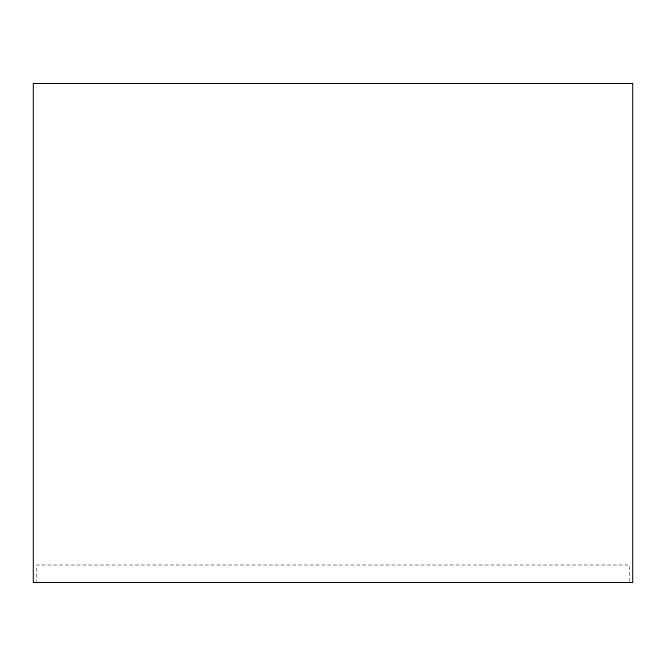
<?xml version="1.0" encoding="UTF-8"?>
<svg xmlns="http://www.w3.org/2000/svg" width="666" height="666" viewBox="0 0 666 666"><rect width="100%" height="100%" fill="white"/><g stroke="black" fill="none" stroke-linecap="round" stroke-linejoin="round"><path stroke-width="0.5" stroke-dasharray="3.33 2.5" d="M629.287 581.476L629.287 565.009L36.68 565.009L36.68 581.476"/><path stroke-width="1" d="M632.7 83.491L33.3 83.491L33.3 582.509L632.7 582.509L632.7 83.491"/></g></svg>
